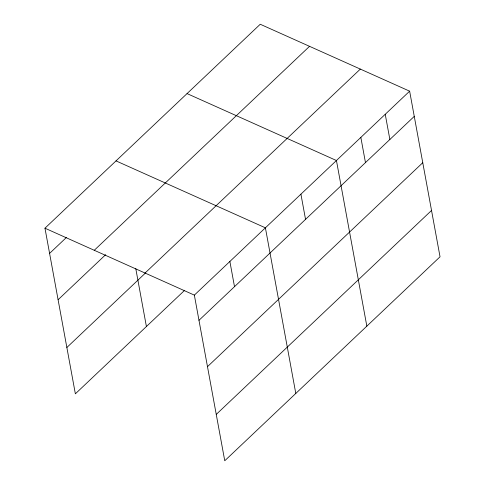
<?xml version="1.0" encoding="UTF-8"?>
<svg xmlns="http://www.w3.org/2000/svg" width="485" height="485" viewBox="0 0 485 485"><rect width="100%" height="100%" fill="white"/><g stroke="black" fill="none" stroke-linecap="round" stroke-linejoin="round"><path stroke-width="0.73" d="M44.966 228.199L260.245 24.25L409.637 91.174L440.034 256.801L224.755 460.75L194.352 295.123L44.966 228.199L75.363 393.826L184.664 290.285M49.591 253.4L66.536 237.353M94.266 250.284L309.545 46.336M58.097 299.742L105.639 254.704M145.057 273.037L360.337 69.088M66.863 347.49L145.555 272.934M194.352 295.123L409.637 91.174M198.977 320.324L414.263 116.376M207.483 366.666L422.762 162.711M216.249 414.408L431.529 210.46M187.052 93.593L336.438 160.517L366.836 326.144M116.012 160.899L265.398 227.817L295.795 393.444M385.236 114.284L389.861 139.486M360.84 137.4L365.466 162.602M300.918 194.17L305.544 219.365M229.878 261.47L234.504 286.671M135.776 268.611L146.409 326.526"/></g></svg>
